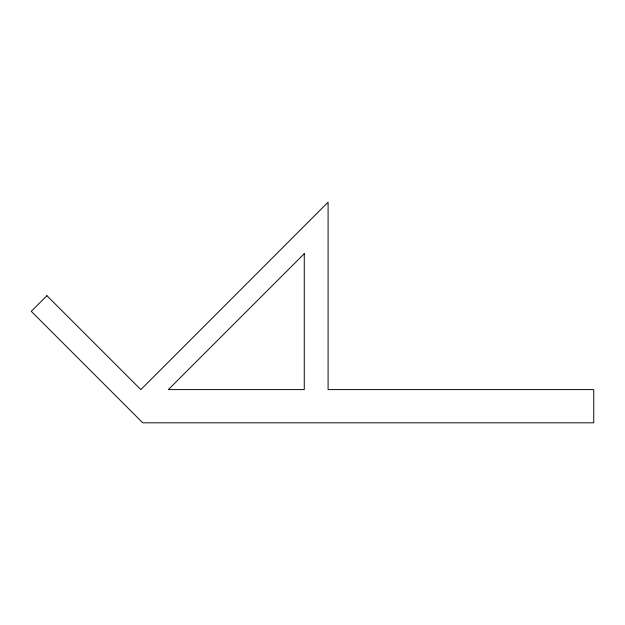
<?xml version="1.0" encoding="UTF-8"?>
<svg xmlns="http://www.w3.org/2000/svg" width="625" height="625" viewBox="0 0 625 625"><rect width="100%" height="100%" fill="white"/><g stroke="black" fill="none" stroke-linecap="round" stroke-linejoin="round"><path stroke-width="0.94" d="M46.906 295.688L31.25 311.336L142.727 422.813L593.75 422.813L593.75 389.602L328.094 389.594L328.094 202.188L140.828 389.609L46.906 295.688M304.266 253.703L168.383 389.586L304.266 389.586L304.266 253.703"/></g></svg>
